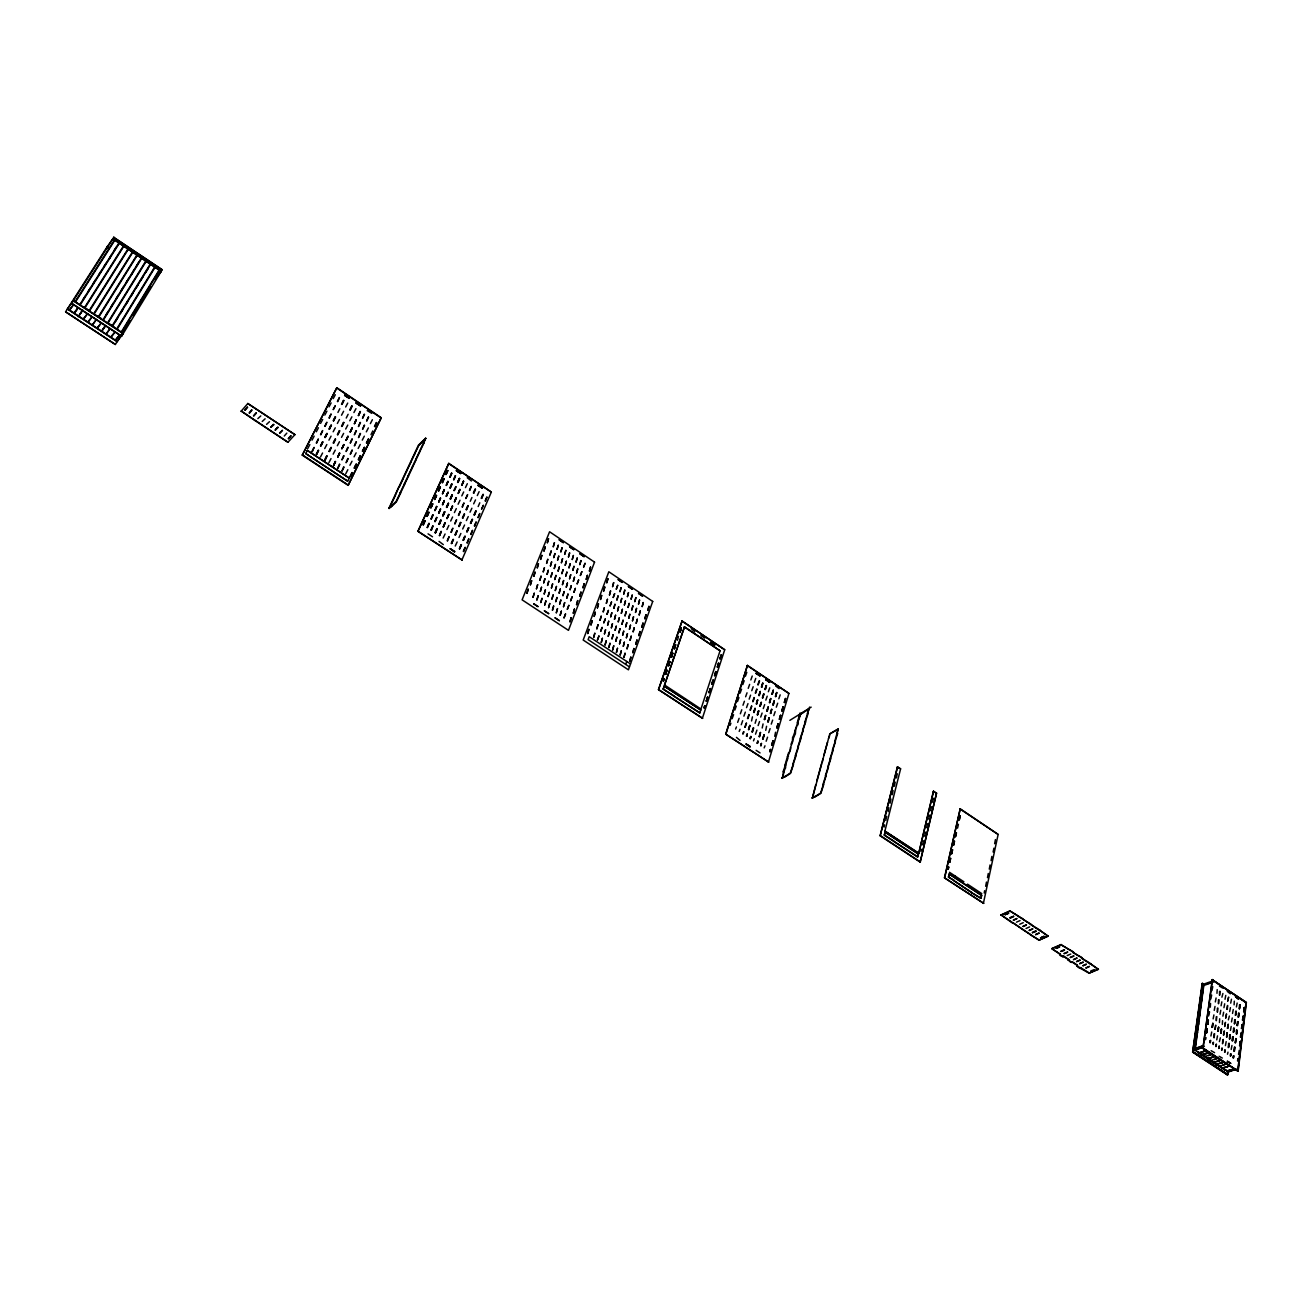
<?xml version="1.0" encoding="UTF-8"?>
<svg xmlns="http://www.w3.org/2000/svg" width="1312" height="1312" viewBox="0 0 1312 1312"><rect width="100%" height="100%" fill="white"/><g stroke="black" fill="none" stroke-linecap="round" stroke-linejoin="round"><path stroke-width="1.5" d="M1237.708 1058.866L1238.003 1060.883L1238.233 1058.932M1239.84 1045.631L1239.791 1041.679M1240.808 1033.151L1240.857 1037.087L1241.332 1033.233M1241.824 1024.688L1241.89 1028.592L1242.349 1024.754M1242.841 1016.259L1242.907 1020.129L1243.366 1016.324M1243.858 1007.862L1243.907 1011.732L1244.366 1007.944M1237.478 1060.818L1238.249 1058.669M1238.528 1054.307L1239.266 1050.322M1239.561 1045.713L1240.316 1041.482M1240.348 1037.005L1241.349 1032.97M1241.365 1028.51L1242.366 1024.492M1242.382 1020.064L1243.382 1016.062M1243.645 1011.831L1244.383 1007.665M1237.938 1068.69L1238.708 1062.359M1239.184 1058.341L1239.906 1052.322M1240.381 1048.321L1241.349 1040.285M1241.824 1036.267L1242.546 1030.248M1243.038 1026.23L1243.989 1018.21M1244.481 1014.192L1245.432 1006.173M1245.711 1003.86L1245.875 1002.598L1211.993 979.72L1246.4 1002.401L1238.167 1071.133L1202.94 1048.485L1212.255 979.621L1246.138 1002.499L1237.905 1071.232L1203.202 1048.403M1233.247 1055.914L1233.542 1057.948L1233.772 1055.98M1234.297 1047.304L1234.346 1051.273L1234.822 1047.37M1235.396 1042.679L1235.888 1038.546L1235.133 1042.778M1236.38 1030.215L1236.445 1034.135L1236.904 1030.281M1237.413 1021.736L1237.478 1025.64L1237.938 1021.802M1238.446 1013.307L1238.495 1017.177L1238.971 1013.372M1239.463 1004.91L1239.528 1008.78L1239.988 1004.976M1233.018 1057.866L1233.788 1055.717M1234.084 1051.355L1234.838 1047.107M1236.708 1034.036L1236.921 1030.018M1236.954 1025.558L1237.954 1021.54M1238.233 1017.276L1238.987 1013.11M1239.25 1008.879L1240.004 1004.713M1227.376 1070.953L1233.788 1069.067L1227.13 1070.789M1228.54 1043.483L1228.59 1047.452L1229.065 1043.548M1229.639 1038.858L1229.606 1034.906M1232.526 1013.454L1233.264 1009.551M1234.1 1004.844L1234.313 1001.154M1227.491 1054.225L1227.999 1052.158M1228.311 1047.534L1229.082 1043.286M1229.377 1038.956L1230.148 1034.709M1230.443 1030.412L1231.181 1026.46M1231.492 1021.917L1232.23 1017.981M1230.295 1063.327L1227.36 1061.457L1230.574 1063.228M1238.167 999.088L1235.625 996.497L1238.462 998.694M1202.153 983.524L1192.641 1052.158L1227.261 1074.856L1228.032 1070.74M1228.294 1070.641L1227.802 1074.676L1193.182 1051.962L1202.415 983.426M1227.261 1074.856L1228.426 1071.642L1211.993 1061.67M1225.949 1067.279L1229.36 1065.803L1222.915 1068.034M1230.361 1054.012L1230.656 1056.029L1230.886 1054.077M1232.526 1040.76L1232.476 1036.824M1233.526 1028.296L1233.575 1032.216L1234.051 1028.362M1234.576 1019.818L1234.608 1023.721L1235.084 1019.883M1235.609 1011.388L1235.658 1015.275L1236.117 1011.454M1230.377 1056.127L1230.902 1053.815M1231.197 1049.452L1231.952 1045.467M1232.001 1040.695L1233.018 1036.628M1233.296 1032.314L1234.067 1028.1M1234.346 1023.819L1235.1 1019.621M1235.379 1015.373L1236.134 1011.191M1236.412 1006.96L1237.15 1003.073M1227.278 991.413L1230.361 993.824M1222.8 1065.213L1226.458 1063.901L1220.029 1066.131M1220.16 1063.474L1223.522 1062.31L1216.88 1064.065M1224.588 1050.174L1224.867 1052.208L1225.113 1050.256M1226.769 1036.939L1226.72 1032.987M1227.786 1024.475L1227.835 1028.395L1228.311 1024.541M1228.376 1019.834L1229.36 1016.062M1229.672 1011.536L1230.426 1007.632M1230.722 1003.139L1231.46 999.236M1224.588 1052.306L1225.129 1049.994M1225.424 1045.631L1226.179 1041.63M1226.49 1037.038L1227.261 1032.806M1227.31 1028.329L1228.327 1024.278M1217.503 1058.013L1211.337 1060.424M1217.011 1065.032L1209.352 1059.391M1217.257 1061.572L1220.668 1060.08L1214.24 1062.326M1218.782 1046.353L1219.061 1048.37L1219.307 1046.418M1219.373 1041.63L1220.39 1037.808M1220.996 1033.102L1221.488 1028.969L1220.718 1033.2M1222.341 1024.459L1222.554 1020.703M1222.882 1016.16L1223.637 1012.224M1223.948 1007.698L1224.703 1003.795M1225.014 999.301L1225.769 995.398M1217.323 1064.622L1225.014 1069.936M1218.782 1048.468L1219.324 1046.156M1222.308 1058.062L1219.094 1056.275M1221.685 1048.272L1221.702 1050.125M1222.768 1039.645L1222.554 1043.45M1223.883 1035.02L1224.375 1030.888L1223.358 1034.955M1224.686 1026.574L1225.457 1022.36L1224.703 1026.312M1225.752 1018.079L1226.523 1013.881L1225.769 1017.817M1227.343 1009.42L1227.573 1005.451L1226.835 1009.354M1227.622 1001.04L1228.639 997.054L1227.884 1000.941M1221.685 1050.387L1222.226 1048.075M1222.538 1043.712L1223.309 1039.448M1220.488 1066.705L1213.584 1062.72M1211.681 1054.176L1205.269 1056.439M1211.452 1057.751L1214.846 1056.258L1208.434 1058.522M1213.502 1042.302L1213.239 1044.532L1212.96 1042.499M1214.617 1033.692L1214.092 1037.858L1214.076 1033.889M1216.814 1016.587L1216.306 1020.703L1216.273 1016.784M1217.897 1008.108L1217.388 1012.208L1217.372 1008.305M1218.979 999.678L1218.487 1003.762L1218.454 999.875M1220.062 991.282L1219.57 995.349L1219.537 991.478M1215.207 1029.264L1215.716 1025.115L1214.928 1029.362M1212.255 1061.572L1208.778 1059.899M1214.568 1052.683L1211.107 1050.682M1222.817 988.133L1219.438 986.116M1214.354 1059.67L1217.716 1058.489M1215.88 1044.418L1216.142 1046.451L1216.404 1044.5M1216.732 1039.875L1217.503 1035.873M1218.094 1031.183L1218.602 1027.034L1217.831 1031.281M1219.455 1022.54L1219.684 1018.784M1220.012 1014.242L1220.767 1010.306M1221.078 1005.779L1221.833 1001.86M1221.915 997.202L1222.915 993.479M1215.88 1046.55L1216.404 1044.237M1208.286 1055.668L1211.894 1054.651M1208.975 1052.732C1189.115 1058.817 1219.537 1048.222 1205.63 1053.93M1210.058 1040.58L1210.32 1042.614L1210.566 1040.646M1210.91 1036.021L1211.698 1032.036M1212.304 1027.329L1212.813 1023.18L1212.026 1027.427M1213.141 1018.883L1213.912 1014.93M1215.338 1001.925L1216.093 998.006M1216.962 993.315L1217.192 989.625M1210.058 1042.696L1210.582 1040.383M1214.24 1010.388L1215.01 1006.452M1209.615 1059.292L1200.759 1054.635M1201.333 1054.126L1204.531 1056.226M1203.317 1045.549L1193.838 1048.944L1201.021 1054.536M1202.448 1051.83L1206.105 1050.502L1199.693 1052.782M1202.94 1048.485L1212.518 979.523M1206.663 1028.969L1206.4 1033.036L1206.942 1030.724M1207.204 1028.772L1206.679 1032.938L1207.188 1029.034M1207.811 1024.344L1208.319 1020.195L1207.532 1024.442M1208.664 1015.898L1209.434 1011.946M1210.304 1007.19L1210.55 1003.45M1211.993 990.527L1212.747 986.64M1205.531 1039.711L1206.056 1037.661M1210.878 998.94L1211.648 995.021M1204.268 1056.324L1197.577 1052.208M1204.793 1056.127L1203.957 1056.734M1206.564 984.115L1209.844 982.852M1198.184 1049.026L1201.53 1047.845M1192.641 1052.158L1202.678 983.328L1201.89 983.623M1195.002 1043.237C1197.38 1042.876 1193.428 1044.073 1195.265 1041.285L1196.068 1041.006M1195.904 1036.578C1197.856 1037.07 1194.281 1035.545 1196.429 1032.708L1197.479 1032.577L1196.429 1032.708M1197.052 1028.018C1199.004 1028.493 1195.429 1027.001 1197.577 1024.164L1198.627 1024.032L1197.577 1024.164M1198.2 1019.506L1198.725 1015.652L1199.758 1015.537L1198.725 1015.652M1199.857 1007.206L1200.906 1007.075L1199.857 1007.206L1199.594 1009.125L1200.382 1008.813M1201.595 994.217C1203.957 993.791 1200.054 995.103 1201.858 992.331M1195.265 1043.417L1195.79 1041.367M1196.167 1036.759L1196.954 1032.774M1197.315 1028.182L1198.102 1024.229M1199.857 1009.026L1200.365 1007.272M1199.25 1015.455L1198.463 1019.67L1199.496 1015.636M1098.39 969.371L1090.19 963.598L1098.39 969.371L1089.058 973.192L1080.055 968.108C1076.381 967.698 1077.628 964.205 1076.644 965.862M1090.666 971.044L1094.29 969.552M1085.877 967.879L1089.485 966.386L1086.139 968.059M1086.385 964.336L1082.777 965.829L1086.106 964.156M1081.564 958.252L1090.141 963.91M1089.058 973.192L1098.439 969.043M1080.842 967.78L1089.124 972.881M1082.99 962.09L1079.71 963.467M1077.037 958.17L1073.429 959.679L1076.758 957.99M1076.594 961.417L1079.874 960.04M1072.954 952.561L1082.138 957.711M1080.055 968.108L1080.891 967.469M1068.083 960.236C1068.444 958.154 1069.756 963.926 1072.33 961.827L1077.496 965.222M1071.494 962.483L1072.33 961.827M1073.626 955.923L1070.362 957.301M1067.591 952.282L1064.327 953.676M1067.181 955.562L1070.772 954.037M1051.929 948.756L1060.26 954.234L1051.929 948.756L1061.162 944.788L1073.528 952.02M1060.326 953.922C1057.816 954.513 1062.835 957.809 1063.753 956.186L1068.919 959.58M1064.229 949.724L1060.916 951.43L1064.458 950.216M1062.917 956.825L1063.753 956.186M1059.588 947.002L1056.324 948.412M1061.162 944.788L1069.575 949.986M1043.811 936.243L1040.498 937.982L1044.024 936.735M1048.173 936.194L1039.793 930.306L1048.173 936.194L1038.973 940.228L1001.04 914.907L1012.766 923.254M1039.17 933.193L1035.594 934.751M1039.727 930.634L1022.212 918.712L1027.526 922.205M1038.973 940.228L1048.222 935.882M1035.726 930.913L1032.413 932.652L1035.939 931.405M1029.297 930.241L1032.544 928.814M1030.297 934.8L1039.022 939.9M1026.378 925.108L1023.147 926.551M1026.05 928.47L1029.625 926.895M1019.67 924.255L1023.245 922.68M1018.637 916.694L1022.671 918.794L1010.092 911.053L1000.99 915.235M1016.784 918.777L1013.553 920.237M1016.472 922.156L1020.047 920.565M1010.355 918.121L1013.635 916.334L1010.125 917.613M1013.077 922.828L1021.605 928.732M1008.37 912.873L1005.09 914.661L1008.584 913.365M1010.092 911.053L1018.702 916.383M984.246 892.98L984.623 890.717M985.656 886.289L986.46 882.074M987.477 877.679L988.264 873.48M989.281 869.118L990.068 864.936M991.085 860.606L991.856 856.441M994.644 843.714L995.414 839.598M993.118 852.013L993.922 848.192M983.377 903.443L998.137 834.432L960.22 808.815L944.46 877.81L983.639 903.328L944.46 877.81M981.655 895.276L981.015 898.244L971.766 892.783L980.769 898.359L981.655 895.276L949.314 873.956L948.412 877.039L954.103 880.5L948.412 877.039M971.766 892.783L953.84 880.614M947.838 868.938L948.527 866.838L948.363 869.003M949.33 862.23L950.462 858.212L949.872 862.296M951.266 853.62L952.397 849.618L951.807 853.686M953.201 845.059L954.316 841.074L953.742 845.125M955.12 836.548L956.218 832.579L955.644 836.613M957.547 828.151L958.4 824.33M958.908 819.672L960.007 815.736L959.433 819.738M948.117 869.118L948.806 867.035M949.626 862.427L950.757 858.392M951.561 853.817L952.676 849.799M953.48 845.256L954.595 841.271M955.398 836.744L956.514 832.776M959.187 819.852L960.286 815.933M948.658 876.908L949.314 873.956M944.706 877.695L960.22 808.815M920.926 851.455L921.647 849.372M922.5 844.764L923.681 840.73M924.534 836.154L925.698 832.136M926.551 827.593L927.699 823.608M928.552 819.082L929.7 815.113M930.536 810.619L931.684 806.667M932.52 802.206L933.652 798.286M920.171 862.115L936.571 793.137L933.373 791.284L918.728 853.39L884.895 831.086L900.606 768.848L897.375 766.962L880.155 835.793L920.171 862.115L936.571 793.137M917.531 856.982L918.466 853.899L885.01 832.12L884.272 835.072L917.531 856.982L918.466 853.899M918.728 853.39L933.619 791.152M893.554 841.189L917.777 856.851M884.272 835.072L893.8 841.058M884.091 827.118L884.534 824.838M885.764 820.426L886.699 816.195M888.831 807.618L888.158 811.685M890.044 803.272L890.963 799.074M892.176 794.76L893.095 790.595M894.292 786.298L895.194 782.165M896.391 777.901L897.293 773.768M884.518 834.94L885.256 831.988M880.155 835.793L897.621 766.831M834.678 741.805L838.22 728.865L829.791 733.916L812.374 798.172L820.607 793.12L826.134 775.736M822.985 784.445L828.479 767.159M825.346 775.818L830.824 758.631M827.708 767.241L833.136 750.152M830.037 758.713L835.449 741.723M832.366 750.234L837.745 733.342M836.974 733.441L838.22 728.865M815.031 796.925L820.902 793.317L823.772 784.363M812.374 798.172L815.769 784.609M829.791 733.916L835.875 730.407M822.28 762.321L822.837 759.041M829.676 735.638L828.544 738.459M785.986 764.962C784.379 764.42 786.97 766.733 784.625 769.668L782.132 778.328L790.267 773.129L796.007 755.745M792.76 764.453L798.467 747.184M795.22 755.843L800.91 738.656M797.68 747.266L803.338 730.194M800.123 738.738L805.748 721.764M802.55 730.276L808.143 713.4M804.961 721.862L809.602 707.053M807.372 713.482L808.979 709.12L806.355 710.497M784.756 777.032L790.578 773.342L793.53 764.371M782.132 778.328C784.363 775.572 782.608 770.734 784.068 771.62M783.034 771.85L788.004 757.959M790.48 749.431L787.758 756.811M790.218 748.299L792.924 740.952M791.021 744.265L794.482 735.589C796.81 732.621 794.203 730.505 795.81 730.981M797.335 725.667C799.73 722.502 796.286 722.715 798.221 722.617M794.793 731.21L800.632 714.302L808.668 708.923M798.614 719.271L800.336 714.089L803.403 712.334M784.97 765.175L788.561 752.76M792.366 739.64C794.121 739.87 791.07 738.886 793.465 735.819L796.597 726.996M797.22 722.846L800.09 712.941M789.283 752.334L790.923 747.873M769.652 751.53L770.472 749.431L770.193 751.596M771.62 744.855L773.014 740.804L772.178 744.904M774.72 736.311L775.556 732.244M776.704 727.717L778.082 723.716L777.245 727.783M779.213 719.238L780.574 715.253L779.754 719.288M781.706 710.792L783.067 706.84L782.247 710.858M784.199 702.412L785.544 698.476L784.74 702.461M769.964 751.727L770.472 749.431M771.932 745.052L773.014 740.804M776.999 727.93L778.082 723.716M779.525 719.435L780.574 715.253M782.018 711.006L783.067 706.84M784.494 702.609L785.544 698.476M768.406 762.239L788.922 693.425L747.43 665.397L725.7 734.146L768.635 762.092L725.7 734.146M760.616 745.56L761.436 743.461L761.157 745.626M762.616 738.886L764.027 734.835L763.158 738.935M765.732 730.358L766.585 726.274M767.75 721.748L769.144 717.762L768.291 721.813M770.292 713.269L771.686 709.3L770.833 713.334M772.817 704.839L774.195 700.887L773.358 704.888M775.343 696.442L776.704 692.523L775.884 696.508M760.927 745.774L761.436 743.461M762.928 739.082L764.027 734.835M768.061 721.961L769.144 717.762M770.603 713.482L771.686 709.3M773.129 705.036L774.195 700.887M775.638 696.656L776.704 692.523M756.155 750.366L760.058 752.924M775.556 685.897L779.115 688.62M764.158 747.906L764.994 745.806M766.159 741.231L767.553 737.18M768.717 732.637L770.111 728.619M771.276 724.093L772.653 720.108M773.801 715.614L775.179 711.645M776.31 707.168L777.688 703.216M778.82 698.788L780.181 694.852M757.057 743.215L757.877 741.1L757.598 743.264M759.074 736.54L760.484 732.49L759.615 736.59M762.206 727.996L763.059 723.929M764.224 719.402L765.618 715.417L764.781 719.468M766.782 710.924L768.176 706.955L767.323 710.973M769.324 702.494L770.702 698.542L769.865 702.543M771.85 694.097L773.227 690.178L772.391 694.163M757.368 743.412L757.877 741.1M759.386 736.737L760.484 732.49M764.535 719.616L765.618 715.417M767.094 711.12L768.176 706.955M769.636 702.691L770.702 698.542M772.161 694.31L773.227 690.178M749.906 746.922L746.085 744.019L750.234 746.462M769.472 682.453L765.732 679.583L769.783 682.01M753.498 740.854L754.318 738.754M755.515 734.179L756.926 730.144M758.123 725.585L759.533 721.567M760.698 717.057L762.108 713.056M763.272 708.578L764.666 704.593M765.831 700.132L767.208 696.18M768.356 691.752L769.75 687.816M749.923 738.508L750.759 736.393L750.48 738.558M751.956 731.817L753.383 727.783L752.514 731.883M755.122 723.289L756.302 719.419M757.172 714.696L758.582 710.71L757.713 714.761M759.746 706.217L761.157 702.248L760.288 706.282M762.321 697.787L763.715 693.835L762.862 697.836M764.863 689.407L766.257 685.471L765.404 689.456M750.234 738.705L751.071 736.606M752.268 732.03L753.695 727.996M757.483 714.909L758.877 710.907M760.058 706.43L761.452 702.445M762.633 698L764.01 694.032M765.175 689.604L766.552 685.684M743.084 733.982L743.92 731.883M745.15 727.307L746.577 723.273M749.201 714.712L748.02 718.582M750.398 710.186L751.809 706.2M753.006 701.707L754.416 697.738M755.597 693.277L756.991 689.325M758.172 684.897L759.566 680.961M746.348 736.147L747.184 734.031L746.905 736.196M748.398 729.472L749.824 725.421L748.939 729.521M751.563 720.944L752.448 716.86M753.629 712.35L755.04 708.349L754.17 712.4M756.22 703.855L757.631 699.886L756.778 703.921M758.812 695.426L760.206 691.473L759.353 695.491M761.37 687.045L762.764 683.109L761.911 687.111M746.676 736.344L747.184 734.031M748.709 729.669L749.824 725.421M753.941 712.547L755.04 708.349M756.532 704.068L757.631 699.886M759.107 695.639L760.206 691.473M761.682 687.258L762.764 683.109M739.197 731.407L740.034 729.308M741.264 724.732L742.69 720.698M743.904 716.155L745.331 712.137M746.544 707.627L747.971 703.626M749.168 699.132L750.579 695.163M751.76 690.702L753.17 686.75M754.351 682.322L755.745 678.402M740.05 740.427L736.442 737.36M759.861 675.975L756.024 673.4L760.189 675.532M742.772 733.785L743.609 731.67M744.822 727.11L746.266 723.06M748.89 714.499L747.463 718.517M750.087 709.989L751.514 705.987M752.694 701.51L754.105 697.525M755.286 693.064L756.696 689.112M757.86 684.684L759.254 680.764M735.606 729.046L736.442 726.93M737.672 722.371L739.115 718.32M740.345 713.777L741.772 709.759M742.986 705.249L744.412 701.248M745.626 696.77L747.036 692.802M748.234 688.341L749.644 684.388M750.841 679.96L752.235 676.024M730.046 725.372L730.882 723.256M732.129 718.697L733.588 714.646M734.818 710.104L736.262 706.086M737.475 701.576L738.918 697.59M740.132 693.097L741.559 689.128M742.772 684.667L744.183 680.715M745.38 676.287L746.807 672.367M725.946 733.998L747.43 665.397M704.675 705.626L704.118 707.939L704.987 705.84M707.447 697.016L706.282 701.264L707.775 697.23M710.218 688.456L709.054 692.687L710.546 688.669M712.974 679.96L711.826 684.175L713.285 680.174M715.712 671.514L714.564 675.696L716.024 671.711M718.517 663.478L717.287 667.267L718.746 663.314M721.141 654.754L719.993 658.903L721.452 654.967M702.33 718.451L724.716 649.752L682.092 620.953L658.444 689.571L702.56 718.304L658.444 689.571M699.64 713.121L700.821 710.022L664.151 686.127L663.15 689.079L699.87 712.957L673.335 695.786M720.058 650.785L700.952 709.038L664.544 684.995L684.52 626.808L720.058 650.785L684.306 626.972M717.516 667.119L718.435 663.101M704.118 707.939L704.757 705.987M706.282 701.264L707.545 697.377M709.054 692.687L710.317 688.833M711.826 684.175L713.056 680.321M714.564 675.696L715.794 671.875M719.993 658.903L721.223 655.131M714.548 645.078L710.645 642.454L714.876 644.618M700.887 635.5L704.806 638.14M663.15 689.079L673.564 695.639M694.835 631.777L691.227 628.661M658.673 689.407L682.092 620.953M663.085 680.83L663.987 678.714L663.642 680.895M665.364 674.171L666.922 670.12L665.906 674.22M668.284 665.61L669.825 661.576L668.841 665.66M671.186 657.082L672.728 653.097L671.744 657.148M674.089 648.62L675.614 644.651L674.63 648.686M677.5 640.272L678.484 636.271M679.813 631.859L681.322 627.923L680.354 631.908M663.413 681.043L663.987 678.714M665.676 674.384L666.922 670.12M668.612 665.824L669.825 661.576M671.514 657.296L672.728 653.097M674.401 648.833L675.614 644.651M680.124 632.072L681.322 627.923M663.38 688.915L664.38 685.979M684.52 626.808L664.544 684.995M625.709 664.413L626.759 661.461M461.824 560.158L491.344 492.098L448.802 463.366L417.921 531.262L462.021 559.978L417.921 531.262M463.284 551.335L465.17 547.284L463.644 551.581M466.99 542.791L468.86 538.756L467.334 543.02M470.664 534.296L472.533 530.294L471.008 534.525M474.321 525.866L476.174 521.864L474.665 526.096M477.945 517.469L479.798 513.5L478.29 517.699M481.553 509.138L483.39 505.202L481.766 508.958M485.145 500.856L486.965 496.936L485.473 501.086M454.444 551.958L450.164 548.744L454.788 551.466M482.226 488.261L477.929 485.358L482.554 487.769M459.282 548.695L461.168 544.628L459.84 548.744M462.988 540.15L464.874 536.116L463.546 540.2M466.678 531.655L468.548 527.637L467.236 531.704M470.352 523.209L472.205 519.224L470.91 523.258M473.993 514.829L475.846 510.86L474.55 514.878M478.175 506.547L479.798 502.791M481.209 498.216L483.046 494.296L481.766 498.265M459.626 548.924L461.512 544.857M463.333 540.38L465.219 536.346M467.023 531.885L468.909 527.867M470.696 523.455L472.566 519.454M474.337 515.058L476.19 511.09M481.553 498.445L483.39 494.526M455.248 546.038L457.15 541.971M458.987 537.494L460.873 533.459M462.693 528.998L464.563 524.997M466.383 520.569L468.236 516.584M470.04 512.188L471.894 508.22M473.665 503.857L475.518 499.905M477.289 495.575L479.126 491.656M451.23 543.381L453.132 539.314L451.787 543.43M454.969 534.837L456.871 530.802L455.526 534.886M458.692 526.342L460.578 522.34L459.249 526.391M462.398 517.912L464.268 513.927L462.956 517.961M466.072 509.532L467.941 505.563L466.629 509.581M470.27 501.25L471.926 497.494M473.353 492.935L475.19 489.015L473.911 492.968M451.574 543.611L453.493 539.56M455.33 535.066L457.216 531.032M459.052 526.588L460.938 522.57M462.742 518.142L464.612 514.156M466.416 509.761L468.286 505.792M473.698 493.164L475.534 489.245M443.325 544.628L439.028 541.397M471.434 480.979L467.252 477.765M447.195 540.724L449.114 536.657L447.54 540.954M450.951 532.18L452.853 528.146L451.312 532.41M454.69 523.685L456.592 519.683L455.051 523.914M458.413 515.255L460.282 511.27L458.757 515.485M462.103 506.875L463.972 502.906L462.447 507.104M465.76 498.544L467.63 494.608L465.973 498.363M469.417 490.278L471.254 486.358L469.762 490.508M441.029 531.327L439.454 535.608L441.39 531.557M444.817 522.799L443.259 527.08L445.162 523.045M448.573 514.353L447.015 518.584L448.934 514.583M452.312 505.94L450.77 510.155L452.656 506.17M456.018 497.592L454.493 501.791L456.379 497.822M459.856 489.72L458.183 493.46L460.053 489.524M463.382 481.045L461.857 485.194L463.726 481.274M443.144 538.051L445.08 533.984M446.933 529.507L448.835 525.472M450.688 521.028L452.591 517.01M454.411 512.598L456.297 508.613M458.118 504.218L460.004 500.249M461.808 495.887L463.677 491.951M465.465 487.621L467.318 483.702M435.617 532.754L436.994 528.638L435.059 532.705M439.422 524.21L440.783 520.126L438.864 524.16M443.21 515.731L444.555 511.68L442.652 515.682M446.966 507.301L448.31 503.267L446.408 507.252M450.705 498.937L452.033 494.919L450.147 498.888M454.411 490.606L456.084 486.867M458.101 482.34L459.43 478.388L457.56 482.291M458.396 493.279L459.708 489.294M439.454 535.608L441.176 531.737M443.259 527.08L444.965 523.226M447.015 518.584L448.72 514.763M450.77 510.155L452.46 506.366M454.493 501.791L456.166 498.019M461.857 485.194L463.513 481.471M431.353 530.261L432.927 525.964L430.992 530.015M435.174 521.717L436.748 517.453L434.813 521.487M438.979 513.238L440.537 509.007L438.618 513.008M442.751 504.825L444.309 500.594L442.406 504.579M446.506 496.444L448.048 492.246L446.146 496.215M452.115 484.194L450.229 488.13L451.558 484.144M453.936 479.864L455.461 475.715L453.591 479.634M428.056 533.836L432.517 536.788M460.594 473.648L456.264 470.729L460.922 473.173M435.256 532.524L436.994 528.638M439.061 523.98L440.783 520.126M442.849 515.501L444.555 511.68M446.621 507.072L448.31 503.267M450.36 498.691L452.033 494.919M455.74 486.621L453.87 490.573M457.757 482.111L459.43 478.388M435.404 532.934L437.339 528.884M439.208 524.406L441.144 520.372M442.997 515.928L444.916 511.91M446.769 507.498L448.655 503.513M450.492 499.118L452.394 495.149M457.904 482.537L459.774 478.618M428.876 523.275L427.286 527.572L429.024 523.701M432.714 514.78L431.123 519.044L432.862 515.19M436.519 506.317L434.944 510.565L436.666 506.744M440.291 497.92L438.733 502.135L440.438 498.347M444.046 489.573L442.505 493.771L444.194 489.999M447.933 481.701L446.244 485.456L448.13 481.52M451.492 473.042L449.967 477.191L451.64 473.468M427.286 527.572L429.237 523.521M431.123 519.044L433.058 515.009M434.944 510.565L436.863 506.547M438.733 502.135L440.652 498.15M442.505 493.771L444.407 489.802M449.967 477.191L451.853 473.271M431.205 529.835L432.927 525.964M435.026 521.307L436.748 517.453M438.831 512.828L440.537 509.007M442.603 504.398L444.309 500.594M446.359 496.018L448.048 492.246M451.771 483.948L449.885 487.9M453.788 479.438L455.461 475.715M424.809 520.585L423.202 524.882L424.957 521.012M428.663 512.09L427.072 516.354L428.811 512.516M432.484 503.628L430.894 507.875L432.632 504.054M436.273 495.231L434.715 499.462L436.42 495.657M440.045 486.9L438.487 491.098L440.192 487.326M443.948 479.028L442.259 482.783L444.145 478.831M447.523 470.368L445.982 474.518L447.671 470.795M423.202 524.882L425.17 520.831M427.072 516.354L429.008 512.32M430.894 507.875L432.829 503.874M434.715 499.462L436.634 495.477M438.487 491.098L440.406 487.129M445.982 474.518L447.884 470.598M446.457 485.26L447.786 481.274M418.134 531.081L448.802 463.366M442.456 482.586L443.8 478.601M391.402 506.694L396.437 501.774L400.636 493.017M400.422 493.197L404.604 484.505M404.391 484.702L408.54 476.043M408.344 476.24L412.46 467.646M412.263 467.843L416.347 459.298M416.15 459.495L420.217 451M420.02 451.197L424.071 442.751M391.55 506.383L388.877 508.351L418.43 445.194L425.596 438.224L423.858 442.964M389.238 508.58L395.404 495.395M395.207 495.575L399.012 486.686M403.292 478.519L399.373 486.932M403.096 478.716L407.212 470.172M406.999 470.368L411.099 461.873M410.886 462.07L414.953 453.624M414.74 453.821L418.79 445.44L425.957 438.47M388.877 508.351L396.06 501.528L400.275 492.771M400.062 492.968L404.244 484.259M404.03 484.456L408.18 475.797M407.983 475.994L412.099 467.4M411.902 467.597L416.002 459.052M415.789 459.249L419.873 450.754M419.66 450.951L423.71 442.521M423.514 442.718L425.596 438.224M307.352 450.442L305.68 453.542L347.664 481.192L349.287 478.109L307.352 450.442L349.287 478.109M349.96 476.535L352.042 472.484L350.517 476.568M354.109 468.04L356.175 464.005L354.666 468.072M358.225 459.594L360.292 455.592L358.799 459.643M362.325 451.213L364.375 447.228L362.883 451.262M366.392 442.882L368.426 438.93L366.966 442.931M371.001 434.649L372.821 430.926M374.461 426.384L376.478 422.48L375.019 426.433M350.32 476.764L352.403 472.714M354.47 468.286L356.536 464.251M358.602 459.84L360.652 455.838M362.686 451.459L364.736 447.474M366.753 443.128L368.787 439.176M374.822 426.63L376.839 422.726M348.156 485.342L381.251 417.741L336.84 387.745L302.268 455.149L348.156 485.342L381.251 417.741M345.761 473.763L347.844 469.712M349.927 465.268L352.01 461.25M354.076 456.838L356.126 452.837M358.176 448.458L360.242 444.473M362.276 440.127L364.31 436.174M366.327 431.845L368.36 427.925M370.361 423.628L372.378 419.725M343.646 466.941L341.924 471.221L344.023 467.17M347.828 458.478L346.106 462.742L348.188 458.708M351.977 450.065L350.271 454.313L352.338 450.311M356.093 441.701L354.388 445.932L356.454 441.947M360.177 433.403L358.504 437.601L360.538 433.649M364.605 425.4L362.571 429.336L364.244 425.154M368.295 416.97L366.622 421.119L368.656 417.2M305.68 453.542L347.664 481.192M367.212 410.623L371.837 413.362M339.447 464.153L337.709 468.45L339.824 464.399M343.646 455.69L341.924 459.971L344.006 455.936M347.795 447.294L346.089 451.525L348.172 447.523M351.944 438.93L350.238 443.161L352.305 439.176M356.044 430.631L354.355 434.83L356.405 430.877M360.488 422.628L358.455 426.564L360.128 422.398M364.195 414.198L362.522 418.348L364.556 414.444M335.232 461.381L333.494 465.662L335.61 461.611M339.447 452.919L337.725 457.183L339.808 453.165M343.629 444.506L341.907 448.753L343.99 444.752M347.778 436.158L346.073 440.373L348.139 436.404M351.911 427.86L350.206 432.058L352.272 428.106M356.175 420.07L354.322 423.792L356.372 419.856M360.078 411.427L358.406 415.576L360.439 411.673M360.423 406.048L355.929 403.014L360.767 405.539M354.519 423.596L356.011 419.627M333.494 465.662L335.413 461.824M337.725 457.183L339.611 453.362M341.907 448.753L343.793 444.948M346.073 440.373L347.942 436.601M350.206 432.058L352.075 428.302M358.406 415.576L360.242 411.87M328.902 462.628L331.018 458.593M333.15 454.149L335.249 450.131M337.348 445.719L339.447 441.734M341.53 437.355L343.613 433.386M345.696 429.04L347.762 425.088M349.812 420.775L351.878 416.839M353.928 412.558L355.962 408.655M324.671 459.84L326.803 455.789L325.245 459.889M328.935 451.361L331.05 447.343L329.492 451.41M333.166 442.931L335.265 438.946L333.724 442.98M337.364 434.567L339.447 430.598L337.922 434.616M341.53 426.252L343.613 422.3L342.088 426.302M346.237 418.036L348.106 414.313M349.796 409.787L351.846 405.884L350.353 409.82M325.048 460.086L327.164 456.035M329.296 451.607L331.411 447.589M333.527 443.177L335.626 439.192M337.725 434.813L339.808 430.844M341.891 426.498L343.974 422.546M350.156 410.033L352.206 406.13M349.107 398.405L344.58 395.355L349.451 397.897M320.44 457.052L322.572 453.001M324.72 448.573L326.836 444.538M328.951 440.143L331.067 436.142M333.166 431.779L335.265 427.81M337.364 423.464L339.447 419.512M341.53 415.215L343.596 411.279M345.663 406.999L347.713 403.096M316.192 454.247L318.34 450.196L316.766 454.296M320.489 445.768L322.621 441.75L321.046 445.818M324.753 437.355L326.868 433.354L325.31 437.388M328.984 428.991L331.083 425.006L329.542 429.024M333.182 420.676L335.282 416.724L333.74 420.709M337.922 412.46L339.808 408.737M341.514 404.211L343.58 400.308L342.071 404.26M316.569 454.493L318.701 450.442M320.85 446.014L322.982 441.996M325.114 437.601L327.229 433.6M329.345 429.237L331.444 425.252M333.56 420.922L335.642 416.97M341.874 404.457L343.941 400.554M311.944 451.443L314.093 447.392L312.322 451.689M316.258 442.964L318.39 438.946L316.618 443.21M320.538 434.551L322.654 430.549L320.899 434.797M324.786 426.187L326.885 422.218L325.146 426.433M329 417.872L331.1 413.936L329.378 418.118M333.199 409.623L335.282 405.703L333.396 409.426M337.364 401.423L339.447 397.52L337.742 401.669M302.268 455.149L336.84 387.745M307.68 448.622L309.845 444.588M312.01 440.16L314.158 436.142M316.307 431.746L318.439 427.745M320.571 423.382L322.686 419.414M324.818 415.084L326.918 411.132M329.033 406.818L331.116 402.899M333.215 398.635L335.298 394.732M288.197 438.618L290.756 435.732M255.02 420.562L241.195 411.033L287.951 442.259L254.987 420.463M294.921 434.649L247.82 403.522L294.921 434.649L287.951 442.259M284.261 436.027L286.82 433.14M279.948 433.19L282.49 430.287L279.571 432.927M277.619 427.482L275.241 430.074L278.16 427.417M273.667 424.858L270.912 427.22L273.454 424.301M275.241 430.074L277.783 427.171M270.912 427.22L273.831 424.563M266.566 424.366L269.485 421.693M262.22 421.496L265.122 418.807M257.857 418.626L260.776 415.937M253.511 415.74L256.02 412.804M249.132 412.87L251.642 409.902M244.754 409.984L247.263 407.015M107.797 245.77L65.6 311.83L115.374 344.482L125.985 327.082M126.69 325.966L129.839 320.817M132.971 315.667L135.07 312.24M135.53 311.42L140.302 303.662M140.843 302.728L142.959 299.234M143.451 298.513L150.782 286.492M155.866 278.128L155.144 279.341L161.261 271.19L112.963 238.587L106.862 247.263L108.486 248.362M113.898 237.144L71.619 303.334L121.606 336.233L162.163 269.747L113.718 237.39L162.163 269.747M117.375 338.037L119.704 334.904L115.604 340.316M121.278 332.018L159.08 270.124M121.672 332.28L159.457 270.387M116.702 329L154.636 267.14M117.096 329.279L155.029 267.402M112.11 325.983L150.208 264.138M112.504 326.245L150.585 264.401M115.505 321.424L117.834 317.635M120.655 313.076L122.967 309.32M125.755 304.794L128.051 301.055M130.823 296.561L133.102 292.838M135.858 288.378L138.121 284.688M140.696 280.489L143.106 276.586M145.829 272.191L148.076 268.55M67.568 308.779L117.276 341.415M113.849 326.786L108.83 323.474M152.077 264.647L147.206 261.367M103.254 328.754L105.567 325.589L101.5 331.067M107.518 322.949L145.747 261.137M107.912 323.228L146.14 261.4M102.91 319.931L141.302 258.136M105.928 315.11L108.289 311.321M111.11 306.762L113.439 303.006M116.26 298.48L118.572 294.741M121.376 290.247L123.672 286.541M126.444 282.08L128.74 278.406M133.758 270.305L131.708 274.47M136.497 265.91L138.76 262.269M103.32 320.194L141.696 258.398M98.302 316.881L136.842 255.118M98.712 317.16L137.235 255.381M101.204 318.455L95.973 315.356M139.826 256.381L134.939 253.068M94.087 314.109L132.758 252.363M93.677 313.847L132.364 252.101M88.478 310.075L83.41 306.729M127.526 248.066L122.606 244.754M89.052 310.796L127.887 249.083M89.462 311.059L128.281 249.346M80.229 313.617C89.15 300.743 70.684 328.066 82.312 310.714M84.427 307.746L123.41 246.049M84.821 308.008L123.804 246.312M79.786 304.679L118.916 243.015M75.998 310.846L78.277 307.631L74.292 313.191M82.853 299.874L85.247 296.102M88.134 291.543L90.512 287.804M93.382 283.277L95.743 279.554M98.597 275.077L100.942 271.371M103.763 266.91L106.108 263.236M111.225 255.168L109.142 259.317M114.013 250.772L116.309 247.148M80.18 304.958L119.31 243.294M75.128 301.612L114.423 239.981M75.538 301.891L114.816 240.244M65.6 311.83L115.374 344.482M71.619 303.334L121.606 336.233M69.257 309.878L73.636 304.564L69.503 310.386M73.898 312.928L78.08 307.926M83.132 318.996L87.543 313.716L83.525 319.259M87.74 322.014L92.152 316.766L88.134 322.276M96.924 328.049L101.368 322.834L97.334 328.312M101.91 331.329L105.37 325.884M110.651 337.069L115.128 331.887L111.044 337.332M154.964 279.62L161.081 271.486L112.766 238.882M115.046 340.284L119.523 335.2M241.031 411.345L247.82 403.522M245.147 410.23L247.656 407.278M249.526 413.116L252.035 410.164M253.888 416.002L256.398 413.05M288.574 438.88L291.133 435.994M491.344 492.098L448.606 463.562M724.716 649.752L681.863 621.101M700.821 710.022L664.151 686.127M788.922 693.425L747.2 665.545M789.857 720.337L811.16 707.135M787.446 756.614L788.463 756.384M781.821 778.114L784.543 776.507M812.062 797.975L814.818 796.417M900.606 768.848L897.375 766.962M884.895 831.086L918.974 853.276M998.137 834.432L959.974 808.946M949.478 872.283L963.894 881.795M954.906 875.858L954.726 876.678M967.469 884.157L981.77 893.603M1001.04 914.907L1010.158 910.741M1005.09 914.661L1008.649 913.054M1010.06 917.924L1013.635 916.334M1013.274 920.04L1016.833 918.449M1022.868 926.37L1026.443 924.78M1029.248 930.569L1032.823 928.994M1032.413 932.652L1036.004 931.094M1035.66 934.439L1038.891 933.012M1040.498 937.982L1044.09 936.424M1051.978 948.445L1061.211 944.46M1056.045 948.232L1059.637 946.69M1060.916 951.43L1064.508 949.904M1064.048 953.496L1067.64 951.971M1070.313 957.612L1073.905 956.104M1076.545 961.729L1080.153 960.22M1079.661 963.779L1083.269 962.27M1202.497 984.574L1211.796 981.294L1212.829 981.999M1213.092 982.163L1203.514 985.574L1194.904 1049.649L1204.4 1046.254M1202.645 992.02L1202.12 994.283L1202.891 990.412M1199.611 1010.929L1200.628 1007.173M1209.451 1011.667L1209.188 1013.602M1208.319 1020.195L1208.073 1022.13M1203.284 1045.861L1193.805 1049.256L1228.393 1071.97L1236.035 1069.346M1201.579 1047.517L1195.166 1049.813L1203.76 985.755L1202.464 984.886M1199.43 1052.618L1206.056 1050.814M1201.612 1054.044L1197.84 1052.109M1208.172 1058.341L1214.814 1056.57M1213.977 1062.162L1220.619 1060.408M1217.126 1064.229L1223.571 1061.998M1222.653 1067.853L1229.311 1066.115M1225.539 1069.756L1221.554 1067.935M1228.426 1071.642L1236.068 1069.034M1193.444 1051.88L1228.065 1074.577M1192.92 1052.06L1227.524 1074.758M302.465 454.952L348.352 485.145M880.401 835.662L920.417 862M1021.802 928.929L1030.346 934.488M1063.688 956.497L1068.87 959.908M1072.281 962.155L1077.431 965.55M1203.481 1048.304L1238.167 1071.133M1195.281 1043.155L1196.052 1041.269M1059.538 954.25L1062.966 956.514M1068.132 959.925L1071.56 962.155M1076.709 965.55L1080.104 967.797M1205.859 1057.374L1209.074 1059.489M1205.597 1057.472L1212.222 1061.884M1027.968 922.287L1031.478 924.599M1036.759 928.092L1040.252 930.405M1070.034 950.068L1073.478 952.348M1078.661 955.776L1082.088 958.039M1087.254 961.45L1090.666 963.697M1031.019 924.517L1036.3 928.01M1073.003 952.25L1078.185 955.677M1081.613 957.94L1086.779 961.352M1196.167 1036.496L1197.216 1032.675M630.514 663.938L589.203 636.697L588.104 639.633L629.465 666.89M949.068 874.071L981.392 895.407M885.01 832.12L918.22 854.03M450.164 548.744L454.657 551.778M954.037 880.811L962.86 886.551M963.041 886.748L971.831 892.472M73.242 300.809L123.164 333.691M746.085 744.019L750.136 746.774M1227.392 1061.129L1230.804 1063.442M1198.364 1024.131L1197.315 1027.919M816.835 780.722L821.558 763.666M1208.319 1020.474L1208.073 1024.246M1212.796 1023.458L1212.567 1027.23M1218.586 1027.312L1218.372 1031.084M1221.488 1029.231L1221.259 1033.003M1227.245 1033.069L1227.032 1036.841M1230.131 1034.988L1229.918 1038.76M1233.001 1036.89L1232.788 1040.678M1235.871 1038.809L1235.674 1042.581M1240.299 1041.744L1240.102 1045.533M823.903 755.22L827.495 742.248M1201.776 998.498L1201.234 998.973M1201.759 998.776L1201.251 1002.565M344.744 395.06L349.304 398.192M356.077 402.718L360.62 405.834M456.396 470.434L460.791 473.468M478.06 485.063L482.422 488.064M710.743 642.142L714.778 644.93M756.122 673.089L760.091 675.828M765.732 679.583L769.701 682.306M1235.363 996.595L1238.692 998.891M336.643 387.942L381.038 417.938M933.373 791.284L936.325 793.268M652.72 601.437L628.432 669.825L583.184 640.043L608.817 571.77L652.72 601.437M630.842 657.132L629.776 661.248L630.842 657.132M633.909 648.538L632.843 652.638L633.909 648.538M636.943 640.01L635.894 644.077L636.943 640.01M639.961 631.531L638.911 635.582L639.961 631.531M642.962 623.102L641.929 627.12L642.962 623.102M645.947 614.721L644.914 618.723L645.947 614.721M648.899 606.39L647.882 610.375L648.899 606.39M625.037 653.278L623.971 657.41L625.037 653.278M628.12 644.7L627.054 648.8L628.12 644.7M631.17 636.172L630.121 640.24L631.17 636.172M634.221 627.694L633.171 631.744L634.221 627.694M637.238 619.264L636.205 623.298L637.238 619.264M640.24 610.9L639.206 614.902L640.24 610.9M643.224 602.569L642.208 606.554L643.224 602.569M621.281 650.801L620.199 654.918L621.281 650.801M624.364 642.224L623.298 646.308L624.364 642.224M627.448 633.696L626.382 637.763L627.448 633.696M630.498 625.217L629.448 629.268L630.498 625.217M633.532 616.788L632.482 620.806L633.532 616.788M636.55 608.407L635.516 612.409L636.55 608.407M639.551 600.092L638.518 604.078L639.551 600.092M642.552 596.107L638.534 593.401L642.552 596.107M617.509 648.308L616.427 652.425L617.509 648.308M620.625 639.731L619.543 643.831L620.625 639.731M623.708 631.203L622.642 635.27L623.708 631.203M626.775 622.724L625.709 626.775L626.775 622.724M629.826 614.295L628.776 618.329L629.826 614.295M632.86 605.931L631.81 609.932L632.86 605.931M635.861 597.616L634.828 601.585L635.861 597.616M632.433 589.285L628.399 586.546L632.433 589.285M613.737 645.816L612.655 649.932L613.737 645.816M616.87 637.238L615.787 641.338L616.87 637.238M619.969 628.71L618.887 632.778L619.969 628.71M623.052 620.232L621.986 624.282L623.052 620.232M626.103 611.818L625.053 615.836L626.103 611.818M629.153 603.438L628.104 607.44L629.153 603.438M632.187 595.123L631.138 599.108L632.187 595.123M609.965 643.323L608.866 647.439L609.965 643.323M613.098 634.746L612.015 638.846L613.098 634.746M616.214 626.218L615.131 630.285L616.214 626.218M619.313 617.739L618.247 621.79L619.313 617.739M622.396 609.326L621.33 613.344L622.396 609.326M625.447 600.962L624.397 604.963L625.447 600.962M628.481 592.63L627.431 596.616L628.481 592.63M606.177 640.814L605.078 644.946L606.177 640.814M609.326 632.236L608.243 636.336L609.326 632.236M612.458 623.725L611.376 627.792L612.458 623.725M615.574 615.246L614.492 619.297L615.574 615.246M618.657 606.833L617.591 610.851L618.657 606.833M621.74 598.452L620.674 602.454L621.74 598.452M624.791 590.138L623.725 594.123L624.791 590.138M598.928 636.025L597.485 639.928L598.928 636.025M602.11 627.448L600.683 631.334L602.11 627.448M605.258 618.936L603.832 622.79L605.258 618.936M608.407 610.457L606.98 614.295L608.407 610.457M611.523 602.044L610.113 605.849L611.523 602.044M614.623 593.68L613.212 597.468L614.623 593.68M617.69 585.365L616.312 589.121L617.69 585.365M622.265 582.413L618.214 579.674L622.265 582.413M602.388 638.321L601.29 642.437L602.388 638.321M605.554 629.744L604.455 633.844L605.554 629.744M608.702 621.216L607.604 625.283L608.702 621.216M611.818 612.753L610.736 616.788L611.818 612.753M614.934 604.324L613.852 608.358L614.934 604.324M618.018 595.96L616.952 599.961L618.018 595.96M621.084 587.645L620.018 591.63L621.084 587.645M594.795 633.302L593.68 637.419L594.795 633.302M597.993 624.725L596.878 628.825L597.993 624.725M601.158 616.197L600.06 620.281L601.158 616.197M604.324 607.735L603.225 611.786L604.324 607.735M607.456 599.322L606.357 603.34L607.456 599.322M610.556 590.958L609.49 594.959L610.556 590.958M613.655 582.643L612.589 586.612L613.655 582.643M588.908 629.399L587.776 633.516L588.908 629.399M592.122 620.822L591.007 624.922L592.122 620.822M595.32 612.31L594.205 616.378L595.32 612.31M598.485 603.848L597.386 607.899L598.485 603.848M601.65 595.435L600.552 599.453L601.65 595.435M604.783 587.071L603.684 591.072L604.783 587.071M607.899 578.756L606.816 582.741L607.899 578.756M571.146 617.657L569.998 621.773L571.146 617.657M574.426 609.096L573.278 613.196L574.426 609.096M577.69 600.584L576.558 604.652L577.69 600.584M580.937 592.122L579.806 596.173L580.937 592.122M584.152 583.709L583.02 587.743L584.152 583.709M587.35 575.361L586.234 579.363L587.35 575.361M590.531 567.063L589.416 571.032L590.531 567.063M594.549 562.143L568.473 630.35L522.11 599.846L549.58 531.77L594.549 562.143M565.538 613.95L564.045 617.854L565.538 613.95M568.834 605.39L567.342 609.26L568.834 605.39M572.13 596.878L570.638 600.732L572.13 596.878M575.378 588.416L573.902 592.237L575.378 588.416M578.625 580.019L577.165 583.807L578.625 580.019M581.839 571.655L580.38 575.443L581.839 571.655M585.037 563.356L583.594 567.112L585.037 563.356M561.356 611.179L560.175 615.295L561.356 611.179M564.668 602.618L563.504 606.718L564.668 602.618M567.965 594.106L566.817 598.174L567.965 594.106M571.245 585.66L570.097 589.695L571.245 585.66M574.492 577.247L573.36 581.282L574.492 577.247M577.739 568.9L576.608 572.901L577.739 568.9M580.954 560.601L579.822 564.57L580.954 560.601M559.338 620.674L555.107 617.886L559.338 620.674M584.102 556.649L579.986 553.877L584.102 556.649M557.502 608.637L556.321 612.753L557.502 608.637M560.831 600.076L559.65 604.16L560.831 600.076M564.144 591.564L562.979 595.632L564.144 591.564M567.424 583.118L566.276 587.153L567.424 583.118M570.704 574.705L569.556 578.723L570.704 574.705M573.951 566.358L572.819 570.359L573.951 566.358M577.182 558.059L576.05 562.028L577.182 558.059M553.631 606.078L552.45 610.195L553.631 606.078M556.977 597.518L555.796 601.618L556.977 597.518M560.306 589.006L559.142 593.09L560.306 589.006M563.602 580.56L562.454 584.611L563.602 580.56M566.899 572.163L565.734 576.181L566.899 572.163M570.162 563.816L569.014 567.817L570.162 563.816M573.393 555.517L572.262 559.486L573.393 555.517M549.761 603.52L548.58 607.636L549.761 603.52M553.123 594.959L551.942 599.059L553.123 594.959M556.468 586.464L555.288 590.531L556.468 586.464M559.781 578.002L558.617 582.052L559.781 578.002M563.078 569.605L561.93 573.623L563.078 569.605M566.358 561.257L565.21 565.259L566.358 561.257M569.621 552.959L568.473 556.944L569.621 552.959M548.678 613.639L544.414 610.851L548.678 613.639M573.738 549.662L569.605 546.858L573.738 549.662M545.89 600.962L544.693 605.078L545.89 600.962M549.269 592.401L548.072 596.501L549.269 592.401M552.614 583.906L551.434 587.973L552.614 583.906M555.96 575.443L554.779 579.494L555.96 575.443M559.273 567.046L558.108 571.081L559.273 567.046M562.553 558.715L561.405 562.7L562.553 558.715M565.833 550.417L564.685 554.386L565.833 550.417M537.969 606.587L533.689 603.766L537.969 606.587M563.34 542.627L559.191 539.822L563.34 542.627M542.004 598.387L540.806 602.503L542.004 598.387M545.398 589.842L544.201 593.926L545.398 589.842M548.76 581.331L547.58 585.398L548.76 581.331M552.122 572.885L550.942 576.936L552.122 572.885M555.435 564.488L554.271 568.506L555.435 564.488M558.748 556.157L557.584 560.142L558.748 556.157M562.028 547.858L560.88 551.827L562.028 547.858M538.117 595.828L536.903 599.945L538.117 595.828M541.528 587.268L540.331 591.368L541.528 587.268M544.906 578.772L543.709 582.84L544.906 578.772M548.268 570.326L547.088 574.361L548.268 570.326M551.614 561.93L550.433 565.948L551.614 561.93M554.943 553.582L553.762 557.584L554.943 553.582M558.24 545.3L557.075 549.269L558.24 545.3M534.23 593.254L533.016 597.37L534.23 593.254M537.641 584.693L536.444 588.793L537.641 584.693M541.052 576.198L539.855 580.265L541.052 576.198M544.431 567.752L543.234 571.802L544.431 567.752M547.776 559.355L546.596 563.373L547.776 559.355M551.122 551.024L549.941 555.009L551.122 551.024M554.435 542.725L553.27 546.71L554.435 542.725M528.195 589.252L526.965 593.368L528.195 589.252M531.639 580.708L530.409 584.808L531.639 580.708M535.05 572.212L533.853 576.28L535.05 572.212M538.461 563.766L537.264 567.817L538.461 563.766M541.84 555.386L540.642 559.404L541.84 555.386M545.185 547.038L544.004 551.04L545.185 547.038M548.531 538.756L547.35 542.725L548.531 538.756M110.159 328.607L106.075 334.068L110.159 328.607M96.366 319.538L92.332 325.032L96.366 319.538M73.439 300.497L67.371 309.074L117.08 341.71L123.344 333.396L73.439 300.497"/></g></svg>
